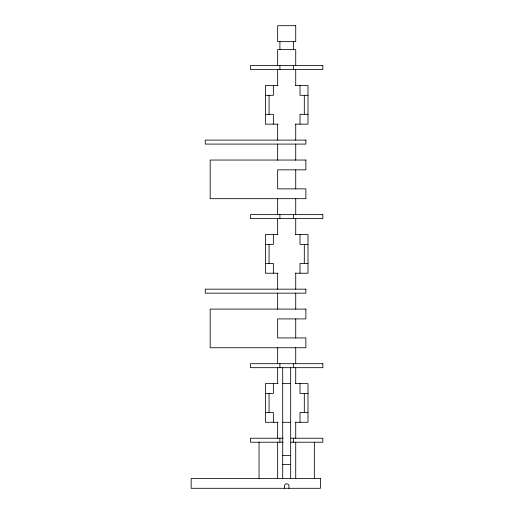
<?xml version="1.0" encoding="UTF-8"?>
<svg xmlns="http://www.w3.org/2000/svg" width="514" height="514" viewBox="0 0 514 514"><rect width="100%" height="100%" fill="white"/><g stroke="black" fill="none" stroke-linecap="round" stroke-linejoin="round"><path stroke-width="0.77" d="M278.061 85.51L265.385 85.51L265.385 124.157L278.061 124.157M295.312 85.51L307.989 85.51L307.989 124.157L295.312 124.157M265.385 95.321L273.358 95.321L273.358 85.51M307.989 95.321L300.015 95.321L300.015 85.51M265.385 114.339L273.358 114.339L273.358 124.157M307.989 114.339L300.015 114.339L300.015 124.157M278.061 234.57L265.385 234.57L265.385 273.217L278.061 273.217M295.312 234.57L307.989 234.57L307.989 273.217L295.312 273.217M265.385 244.381L273.358 244.381L273.358 234.57M307.989 244.381L300.015 244.381L300.015 234.57M265.385 263.399L273.358 263.399L273.358 273.217M307.989 263.399L300.015 263.399L300.015 273.217M278.061 383.63L265.385 383.63L265.385 422.277L278.061 422.277M282.7 383.63L290.673 383.63M295.312 383.63L307.989 383.63L307.989 422.277L295.312 422.277M265.385 393.441L273.358 393.441L273.358 383.63M307.989 393.441L300.015 393.441L300.015 383.63M265.385 412.459L273.358 412.459L273.358 422.277M307.989 412.459L300.015 412.459L300.015 422.277M282.7 422.277L290.673 422.277M283.15 438.224L250.459 438.224L250.459 442.213L283.15 442.213M291.008 438.224L322.843 438.224L322.843 442.213L291.008 442.213M282.7 455.443L290.673 455.443M282.7 464.476L290.673 464.476M314.343 442.213L314.343 478.483M304.307 95.321L304.307 114.339M304.307 244.381L304.307 263.399M304.307 393.441L304.307 412.459M295.723 65.574L295.723 49.62L277.65 49.62L277.65 65.574M295.723 69.557L295.723 85.51M295.723 124.157L295.723 140.104M295.723 144.087L295.723 160.201M295.723 169.851L295.723 188.869M295.723 198.687L295.723 214.634M295.723 218.617L295.723 234.57M295.723 273.217L295.723 289.164M295.723 293.153L295.723 309.1M295.723 318.911L295.723 337.929M295.723 347.747L295.723 363.694M295.723 367.683L295.723 383.63M295.723 422.277L295.723 438.224M295.723 442.213L295.723 478.483M293.468 41.647L293.468 49.62M293.468 65.574L293.398 69.557M293.398 214.634L293.468 218.617M293.398 363.694L293.398 367.683M293.398 438.224L293.398 442.213M290.673 367.683L290.673 478.483M288.945 488.3L288.945 486.038A2.262 2.262 0 0 0 286.683 483.783A2.262 2.262 0 0 0 284.428 486.038L284.428 488.3M282.7 367.683L282.7 478.483M279.899 41.647L279.899 49.62M279.899 65.574L279.899 69.557M279.899 214.634L279.899 218.617M279.899 363.694L279.899 367.683M279.899 438.224L279.899 442.213M277.65 69.557L277.65 85.51M277.65 124.157L277.65 140.104M277.65 144.087L277.65 160.201M277.65 198.687L277.65 214.634M277.65 218.617L277.65 234.57M277.65 273.217L277.65 289.164M277.65 293.153L277.65 309.1M277.65 347.747L277.65 363.694M277.65 367.683L277.65 383.63M277.65 422.277L277.65 438.224M277.65 442.213L277.65 478.483M269.066 95.321L269.066 114.339M269.066 244.381L269.066 263.399M269.066 393.441L269.066 412.459M259.03 442.213L259.03 478.483M295.723 25.7L277.65 25.7L277.65 41.647L295.723 41.647L295.723 25.7M322.843 65.574L250.459 65.574L250.459 69.557L322.843 69.557L322.843 65.574M305.869 140.104L205.266 140.104L205.266 144.087L305.869 144.087L305.869 140.104M305.869 160.04L210.175 160.04L210.175 198.687L305.869 198.687L305.869 188.869L277.65 188.869L277.65 169.851L305.869 169.851L305.869 160.04M322.843 214.634L250.459 214.634L250.459 218.617L322.843 218.617L322.843 214.634M305.869 289.164L205.266 289.164L205.266 293.153L305.869 293.153L305.869 289.164M305.869 309.1L210.175 309.1L210.175 347.747L305.869 347.747L305.869 337.929L277.65 337.929L277.65 318.911L305.869 318.911L305.869 309.1M322.843 363.694L250.459 363.694L250.459 367.683L322.843 367.683L322.843 363.694M320.479 478.483L191.157 478.483L191.157 488.3L320.479 488.3L320.479 478.483"/></g></svg>
